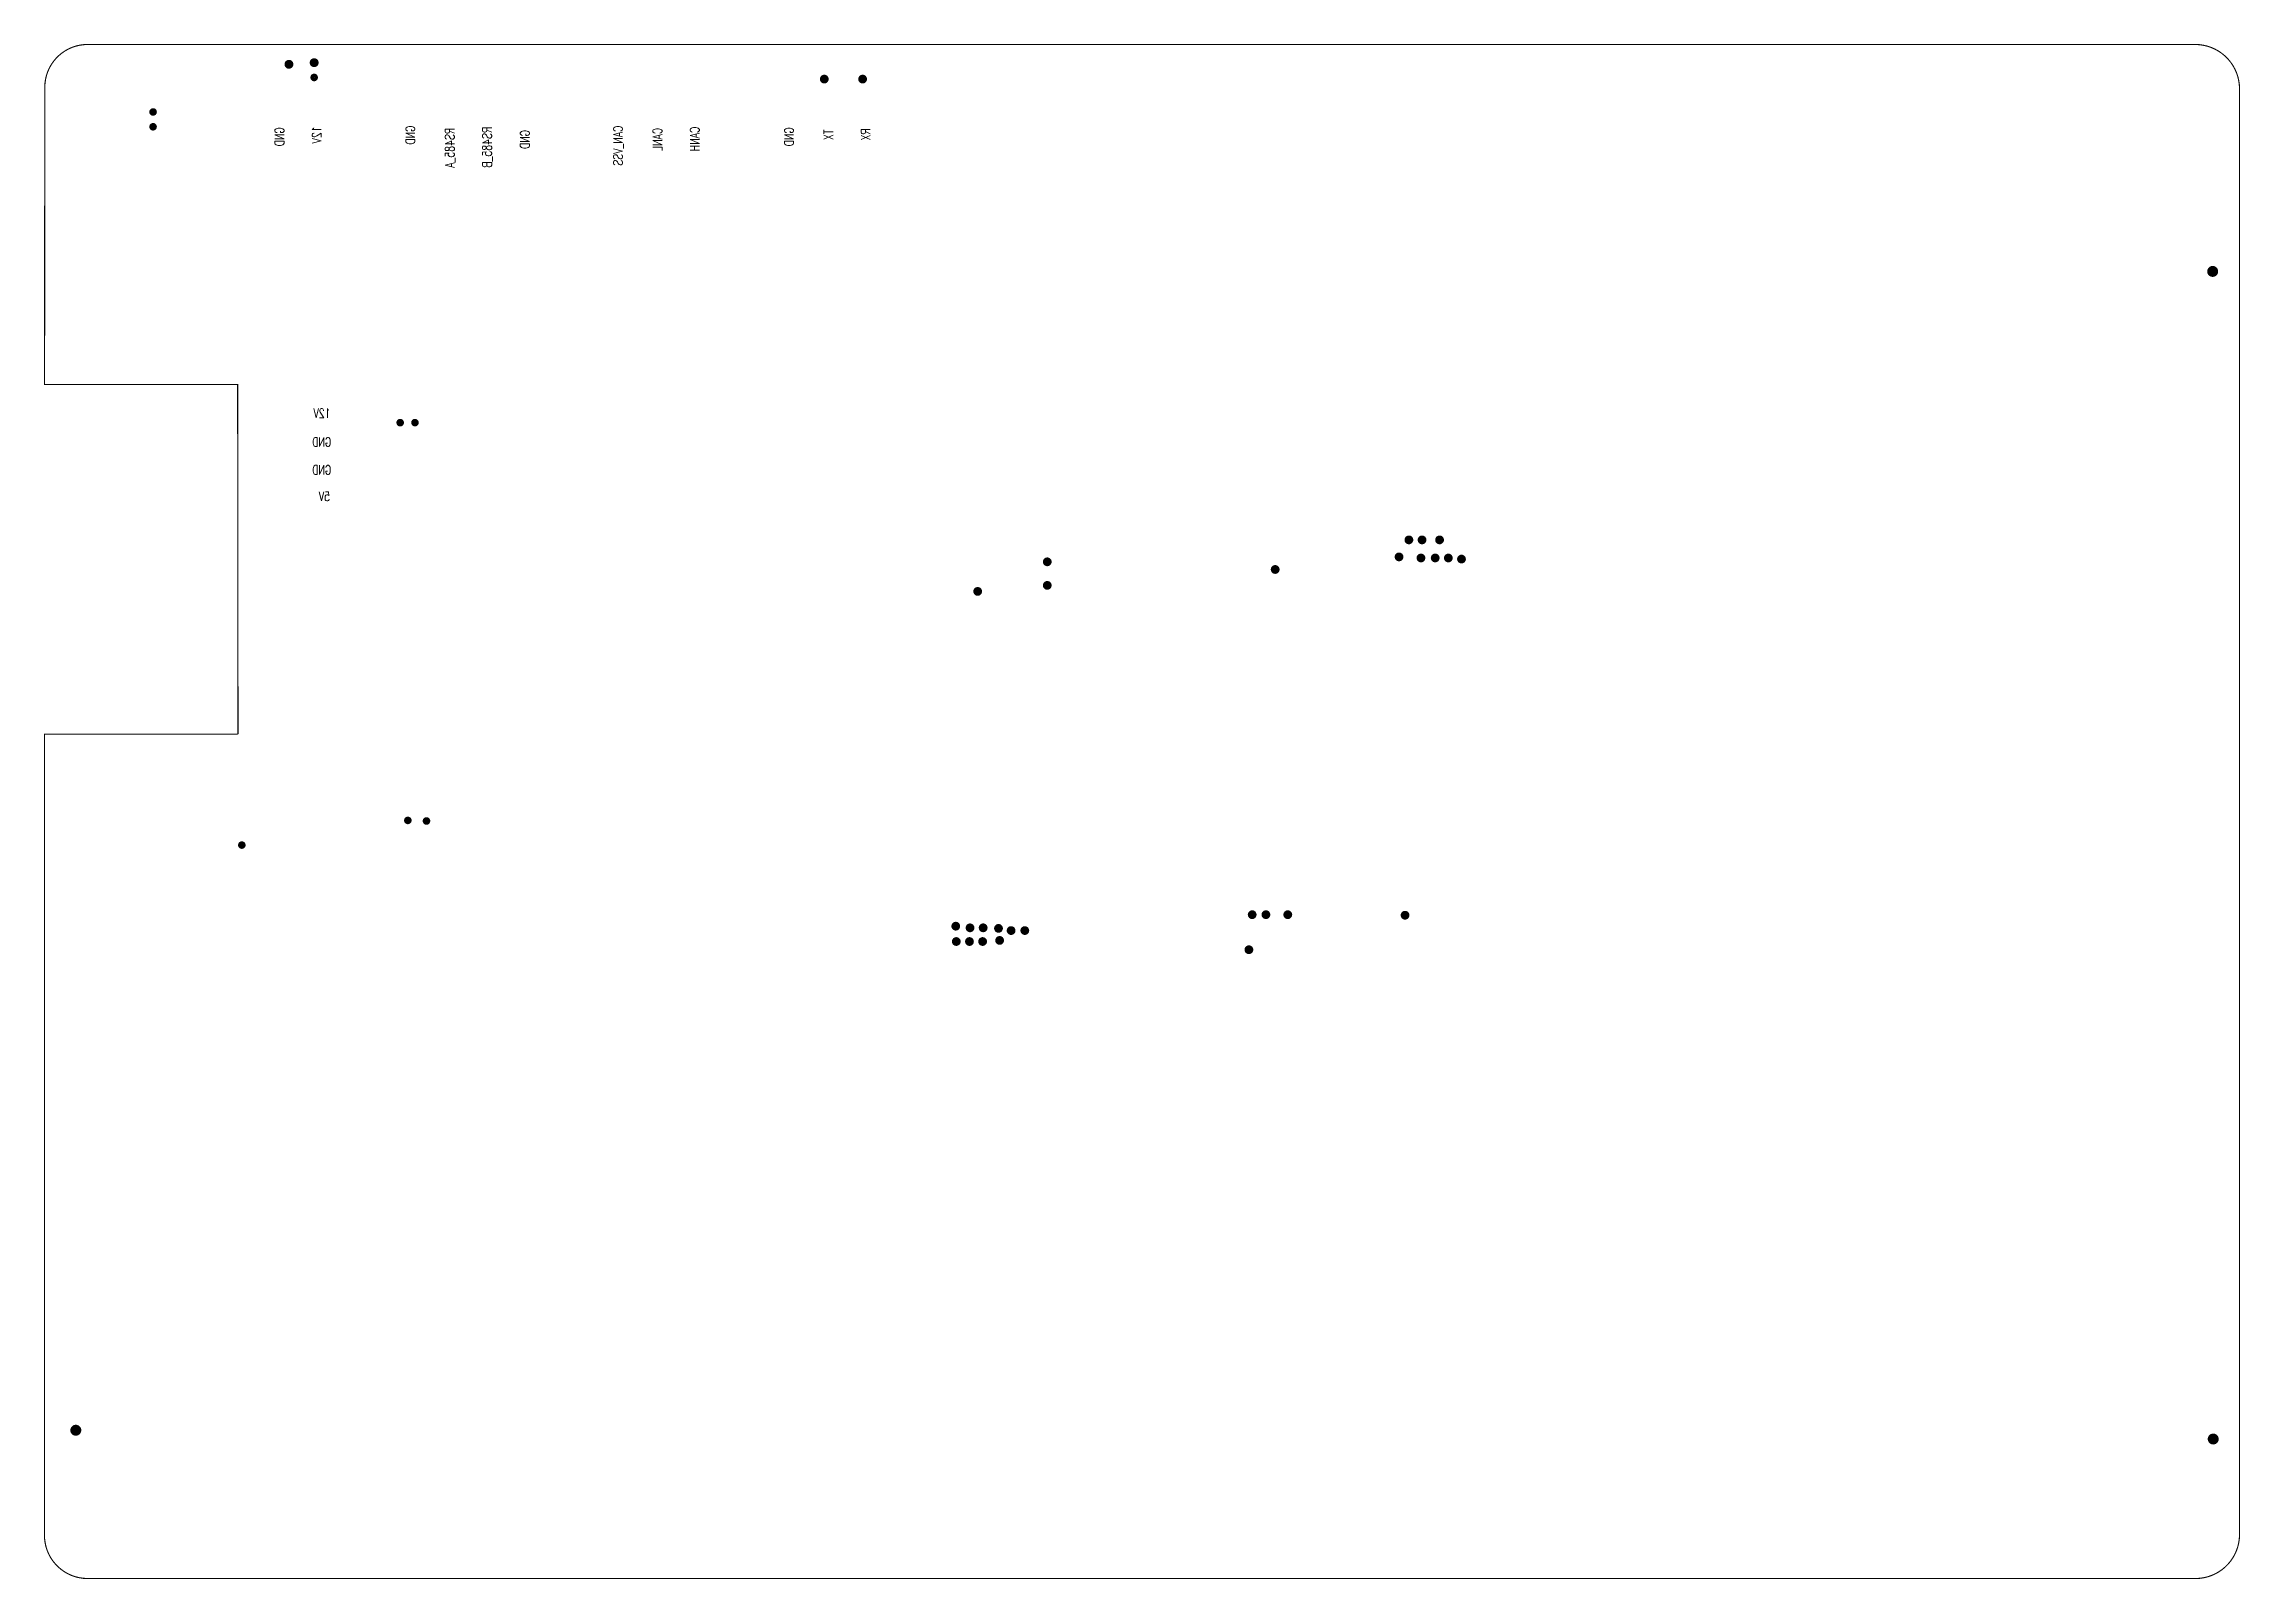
# Model space of a CAD drawing. Extents: x -5 to 195, y -9 to 131.
import ezdxf

# ---------------------------------------------------------------- set-up
doc = ezdxf.new("R2010")
doc.units = 0
for name, color, linetype in [('BOARD_OUTLINE_00', 254, 'CONTINUOUS'), ('DRIL_PLTE_THRU_01', 3, 'CONTINUOUS'), ('DRIL_PLTE_THRU_02', 171, 'CONTINUOUS'), ('DRIL_PLTE_THRU_03', 222, 'CONTINUOUS'), ('DRIL_PLTE_THRU_04', 2, 'CONTINUOUS'), ('PADS_BOT', 56, 'CONTINUOUS'), ('PADS_INNER', 96, 'CONTINUOUS'), ('PADS_TOP', 96, 'CONTINUOUS'), ('TEXT_129', 146, 'CONTINUOUS')]:
    doc.layers.add(name, color=color, linetype=linetype)
doc.styles.add('W0$12', font='simplex', dxfattribs={"width": 0.75})

# ---------------------------------------------------------------- blocks, each defined once
blk = doc.blocks.new('SMOOTH_0$1')
at = {"const_width": 0.05}
blk.add_lwpolyline([(-0.025, 0, 1), (0.025, 0, 1)], format="xyb", close=True, dxfattribs=at)
blk = doc.blocks.new('BOARD_490')
at = {"layer": 'BOARD_OUTLINE_00', "const_width": 0.1}
blk.add_lwpolyline([(-29.11, -3.9, -0.414214), (-25.2, 0), (167.12, 0, -0.414214), (171.17, -4.05), (171.17, -135.97, -0.414214), (167.15, -139.99), (-25.24, -139.99, -0.414214), (-29.14, -136.01), (-29.14, -62.94), (-11.54, -62.94), (-11.48, -62.89), (-11.51, -31.03), (-29.13, -31.03)], format="xyb", close=True, dxfattribs=at)
at = {"layer": 'BOARD_OUTLINE_00'}
for p in [(-25.2, 0), (-29.11, -3.9)]:
    blk.add_blockref('SMOOTH_0$1', p, dxfattribs=at)
blk = doc.blocks.new('DRIL_HOLE_0')
blk.add_lwpolyline([(0, 0, 1), (0, 0, 1)], format="xyb", close=True)
blk = doc.blocks.new('PAD_0')
blk.add_lwpolyline([(0, 0, 1), (0, 0, 1)], format="xyb", close=True)
blk = doc.blocks.new('PAD_1')
at = {"const_width": 0.4}
blk.add_lwpolyline([(0, -0.2, 1), (0, 0.2, 1)], format="xyb", close=True, dxfattribs=at)
blk = doc.blocks.new('STK_BOT_7')
at = {"layer": 'DRIL_PLTE_THRU_01'}
blk.add_blockref('DRIL_HOLE_0', (0, 0), dxfattribs=at)
at = {"layer": 'DRIL_PLTE_THRU_02'}
blk.add_blockref('DRIL_HOLE_0', (0, 0), dxfattribs=at)
at = {"layer": 'DRIL_PLTE_THRU_03'}
blk.add_blockref('DRIL_HOLE_0', (0, 0), dxfattribs=at)
at = {"layer": 'DRIL_PLTE_THRU_04'}
blk.add_blockref('DRIL_HOLE_0', (0, 0), dxfattribs=at)
at = {"layer": 'PADS_BOT'}
blk.add_blockref('PAD_1', (0, 0), dxfattribs=at)
at = {"layer": 'PADS_INNER'}
blk.add_blockref('PAD_0', (0, 0), dxfattribs=at)
at = {"layer": 'PADS_TOP'}
blk.add_blockref('PAD_0', (0, 0), dxfattribs=at)
blk = doc.blocks.new('SYM_BOT_8')
blk.add_blockref('STK_BOT_7', (0, 0))
blk = doc.blocks.new('PART_BOT_7')
blk.add_blockref('SYM_BOT_8', (0, 0))
blk = doc.blocks.new('PART_BOT_8')
blk.add_blockref('SYM_BOT_8', (0, 0))
blk = doc.blocks.new('PART_BOT_9')
blk.add_blockref('SYM_BOT_8', (0, 0))
blk = doc.blocks.new('PART_BOT_10')
blk.add_blockref('SYM_BOT_8', (0, 0))
blk = doc.blocks.new('PART_BOT_11')
blk.add_blockref('SYM_BOT_8', (0, 0))
blk = doc.blocks.new('PART_BOT_12')
blk.add_blockref('SYM_BOT_8', (0, 0))
blk = doc.blocks.new('PART_BOT_13')
blk.add_blockref('SYM_BOT_8', (0, 0))
blk = doc.blocks.new('PART_BOT_14')
blk.add_blockref('SYM_BOT_8', (0, 0))
blk = doc.blocks.new('PAD_3')
at = {"const_width": 0.4064}
blk.add_lwpolyline([(0, -0.2032, 1), (0, 0.2032, 1)], format="xyb", close=True, dxfattribs=at)
blk = doc.blocks.new('STK_BOT_21')
at = {"layer": 'DRIL_PLTE_THRU_01'}
blk.add_blockref('DRIL_HOLE_0', (0, 0), dxfattribs=at)
at = {"layer": 'DRIL_PLTE_THRU_02'}
blk.add_blockref('DRIL_HOLE_0', (0, 0), dxfattribs=at)
at = {"layer": 'DRIL_PLTE_THRU_03'}
blk.add_blockref('DRIL_HOLE_0', (0, 0), dxfattribs=at)
at = {"layer": 'DRIL_PLTE_THRU_04'}
blk.add_blockref('DRIL_HOLE_0', (0, 0), dxfattribs=at)
at = {"layer": 'PADS_BOT'}
blk.add_blockref('PAD_3', (0, 0), dxfattribs=at)
at = {"layer": 'PADS_INNER'}
blk.add_blockref('PAD_0', (0, 0), dxfattribs=at)
at = {"layer": 'PADS_TOP'}
blk.add_blockref('PAD_0', (0, 0), dxfattribs=at)
blk = doc.blocks.new('SYM_BOT_25')
blk.add_blockref('STK_BOT_21', (0, 0))
blk = doc.blocks.new('PART_BOT_563')
blk.add_blockref('SYM_BOT_25', (0, 0))
blk = doc.blocks.new('PART_BOT_564')
blk.add_blockref('SYM_BOT_25', (0, 0))
blk = doc.blocks.new('PAD_4')
at = {"const_width": 0.5}
blk.add_lwpolyline([(0, -0.25, 1), (0, 0.25, 1)], format="xyb", close=True, dxfattribs=at)
blk = doc.blocks.new('STK_BOT_97')
at = {"layer": 'DRIL_PLTE_THRU_01'}
blk.add_blockref('DRIL_HOLE_0', (0, 0), dxfattribs=at)
at = {"layer": 'DRIL_PLTE_THRU_02'}
blk.add_blockref('DRIL_HOLE_0', (0, 0), dxfattribs=at)
at = {"layer": 'DRIL_PLTE_THRU_03'}
blk.add_blockref('DRIL_HOLE_0', (0, 0), dxfattribs=at)
at = {"layer": 'DRIL_PLTE_THRU_04'}
blk.add_blockref('DRIL_HOLE_0', (0, 0), dxfattribs=at)
at = {"layer": 'PADS_BOT'}
blk.add_blockref('PAD_4', (0, 0), dxfattribs=at)
at = {"layer": 'PADS_INNER'}
blk.add_blockref('PAD_0', (0, 0), dxfattribs=at)
at = {"layer": 'PADS_TOP'}
blk.add_blockref('PAD_0', (0, 0), dxfattribs=at)
blk = doc.blocks.new('SYM_BOT_67')
blk.add_blockref('STK_BOT_97', (0, 0))
blk = doc.blocks.new('PART_BOT_587')
blk.add_blockref('SYM_BOT_67', (0, 0))
blk = doc.blocks.new('PART_BOT_588')
blk.add_blockref('SYM_BOT_67', (0, 0))
blk = doc.blocks.new('PART_BOT_590')
blk.add_blockref('SYM_BOT_67', (0, 0))
blk = doc.blocks.new('PART_BOT_591')
blk.add_blockref('SYM_BOT_8', (0, 0))
blk = doc.blocks.new('PART_BOT_592')
blk.add_blockref('SYM_BOT_8', (0, 0))
blk = doc.blocks.new('PART_BOT_593')
blk.add_blockref('SYM_BOT_8', (0, 0))
blk = doc.blocks.new('PART_BOT_594')
blk.add_blockref('SYM_BOT_8', (0, 0))
blk = doc.blocks.new('PART_BOT_595')
blk.add_blockref('SYM_BOT_8', (0, 0))
blk = doc.blocks.new('PART_BOT_596')
blk.add_blockref('SYM_BOT_8', (0, 0))
blk = doc.blocks.new('PART_BOT_597')
blk.add_blockref('SYM_BOT_8', (0, 0))
blk = doc.blocks.new('PART_BOT_598')
blk.add_blockref('SYM_BOT_8', (0, 0))
blk = doc.blocks.new('PART_BOT_599')
blk.add_blockref('SYM_BOT_8', (0, 0))
blk = doc.blocks.new('PART_BOT_600')
blk.add_blockref('SYM_BOT_8', (0, 0))
blk = doc.blocks.new('PART_BOT_601')
blk.add_blockref('SYM_BOT_8', (0, 0))
blk = doc.blocks.new('PART_BOT_602')
blk.add_blockref('SYM_BOT_8', (0, 0))
blk = doc.blocks.new('PART_BOT_603')
blk.add_blockref('SYM_BOT_8', (0, 0))
blk = doc.blocks.new('PART_BOT_604')
blk.add_blockref('SYM_BOT_8', (0, 0))
blk = doc.blocks.new('PART_BOT_605')
blk.add_blockref('SYM_BOT_8', (0, 0))
blk = doc.blocks.new('PART_BOT_606')
blk.add_blockref('SYM_BOT_8', (0, 0))
blk = doc.blocks.new('PART_BOT_607')
blk.add_blockref('SYM_BOT_8', (0, 0))
blk = doc.blocks.new('PART_BOT_608')
blk.add_blockref('SYM_BOT_8', (0, 0))
blk = doc.blocks.new('PART_BOT_609')
blk.add_blockref('SYM_BOT_8', (0, 0))
blk = doc.blocks.new('PART_BOT_610')
blk.add_blockref('SYM_BOT_8', (0, 0))
blk = doc.blocks.new('PART_BOT_611')
blk.add_blockref('SYM_BOT_8', (0, 0))
blk = doc.blocks.new('PAD_5')
at = {"const_width": 0.35}
blk.add_lwpolyline([(0, -0.17, 1), (0, 0.17, 1)], format="xyb", close=True, dxfattribs=at)
blk = doc.blocks.new('STK_BOT_98')
at = {"layer": 'DRIL_PLTE_THRU_01'}
blk.add_blockref('DRIL_HOLE_0', (0, 0), dxfattribs=at)
at = {"layer": 'DRIL_PLTE_THRU_02'}
blk.add_blockref('DRIL_HOLE_0', (0, 0), dxfattribs=at)
at = {"layer": 'DRIL_PLTE_THRU_03'}
blk.add_blockref('DRIL_HOLE_0', (0, 0), dxfattribs=at)
at = {"layer": 'DRIL_PLTE_THRU_04'}
blk.add_blockref('DRIL_HOLE_0', (0, 0), dxfattribs=at)
at = {"layer": 'PADS_BOT'}
blk.add_blockref('PAD_5', (0, 0), dxfattribs=at)
at = {"layer": 'PADS_INNER'}
blk.add_blockref('PAD_0', (0, 0), dxfattribs=at)
at = {"layer": 'PADS_TOP'}
blk.add_blockref('PAD_0', (0, 0), dxfattribs=at)
blk = doc.blocks.new('SYM_BOT_68')
blk.add_blockref('STK_BOT_98', (0, 0))
blk = doc.blocks.new('PART_BOT_612')
blk.add_blockref('SYM_BOT_68', (0, 0))
blk = doc.blocks.new('PART_BOT_613')
blk.add_blockref('SYM_BOT_68', (0, 0))
blk = doc.blocks.new('PART_BOT_614')
blk.add_blockref('SYM_BOT_68', (0, 0))
blk = doc.blocks.new('PART_BOT_615')
blk.add_blockref('SYM_BOT_68', (0, 0))
blk = doc.blocks.new('PART_BOT_616')
blk.add_blockref('SYM_BOT_68', (0, 0))
blk = doc.blocks.new('PART_BOT_617')
blk.add_blockref('SYM_BOT_68', (0, 0))
blk = doc.blocks.new('PART_BOT_618')
blk.add_blockref('SYM_BOT_68', (0, 0))
blk = doc.blocks.new('PART_BOT_619')
blk.add_blockref('SYM_BOT_68', (0, 0))

msp = doc.modelspace()

# ---------------------------------------------------------------- block references
msp.add_blockref('BOARD_490', (24.03, 131.41))
at = {"xscale": -1}
for name, p in [('PART_BOT_563', (17.2, 129.6)), ('PART_BOT_564', (19.5, 129.75)), ('PART_BOT_614', (19.5, 128.4)), ('PART_BOT_601', (66.05, 128.25)), ('PART_BOT_591', (69.55, 128.25)), ('PART_BOT_619', (4.8, 125.25)), ('PART_BOT_613', (4.8, 123.9)), ('PART_BOT_588', (192.75, 110.7)), ('PART_BOT_617', (27.35, 96.9)), ('PART_BOT_618', (28.7, 96.9)), ('PART_BOT_8', (119.4, 86.2)), ('PART_BOT_9', (120.6, 86.2)), ('PART_BOT_12', (122.2, 86.2)), ('PART_BOT_608', (86.4, 84.2)), ('PART_BOT_7', (118.5, 84.65)), ('PART_BOT_10', (120.5, 84.55)), ('PART_BOT_11', (121.8, 84.55)), ('PART_BOT_13', (123, 84.55)), ('PART_BOT_14', (124.2, 84.45)), ('PART_BOT_610', (86.4, 82.05)), ('PART_BOT_600', (107.2, 83.5)), ('PART_BOT_611', (80.05, 81.5)), ('PART_BOT_592', (105.1, 52)), ('PART_BOT_593', (106.35, 52)), ('PART_BOT_594', (108.35, 52)), ('PART_BOT_595', (119.05, 51.95)), ('PART_BOT_597', (78.05, 50.95)), ('PART_BOT_599', (79.35, 50.8)), ('PART_BOT_607', (80.55, 50.8)), ('PART_BOT_604', (81.95, 50.75)), ('PART_BOT_603', (83.1, 50.55)), ('PART_BOT_602', (84.35, 50.55)), ('PART_BOT_598', (78.1, 49.55)), ('PART_BOT_596', (79.3, 49.55)), ('PART_BOT_606', (80.5, 49.55)), ('PART_BOT_605', (82.05, 49.65)), ('PART_BOT_609', (104.8, 48.8)), ('PART_BOT_587', (-2.25, 4.95)), ('PART_BOT_590', (192.8, 4.15))]:
    msp.add_blockref(name, p, dxfattribs=at)
at = {"xscale": -1, "rotation": -270}
for name, p in [('PART_BOT_615', (28.05, 60.6)), ('PART_BOT_616', (29.75, 60.55)), ('PART_BOT_612', (12.9, 58.35))]:
    msp.add_blockref(name, p, dxfattribs=at)

# ---------------------------------------------------------------- texts
at = {"layer": 'TEXT_129', "style": 'W0$12', "text_generation_flag": 2, "width": 0.75}
for s, p in [('GND', (16.75, 123.85)), ('12V', (20.15, 123.95)), ('GND', (28.7, 124)), ('RS485_A', (32.3, 123.8)), ('RS485_B', (35.7, 123.9)), ('GND', (39.15, 123.6)), ('CAN_VSS', (47.65, 124)), ('CANL', (51.25, 123.8)), ('CANH', (54.65, 123.9)), ('GND', (63.25, 123.85)), ('TX', (66.85, 123.65)), ('RX', (70.25, 123.75))]:
    msp.add_text(s, height=0.84, rotation=90, dxfattribs=at).set_placement(p)
for s, p in [('12V', (21, 97.35)), ('GND', (21.055, 94.715)), ('GND', (21.055, 92.165)), ('5V', (20.95, 89.75))]:
    msp.add_text(s, height=0.84, dxfattribs=at).set_placement(p)

doc.saveas('drawing.dxf')
